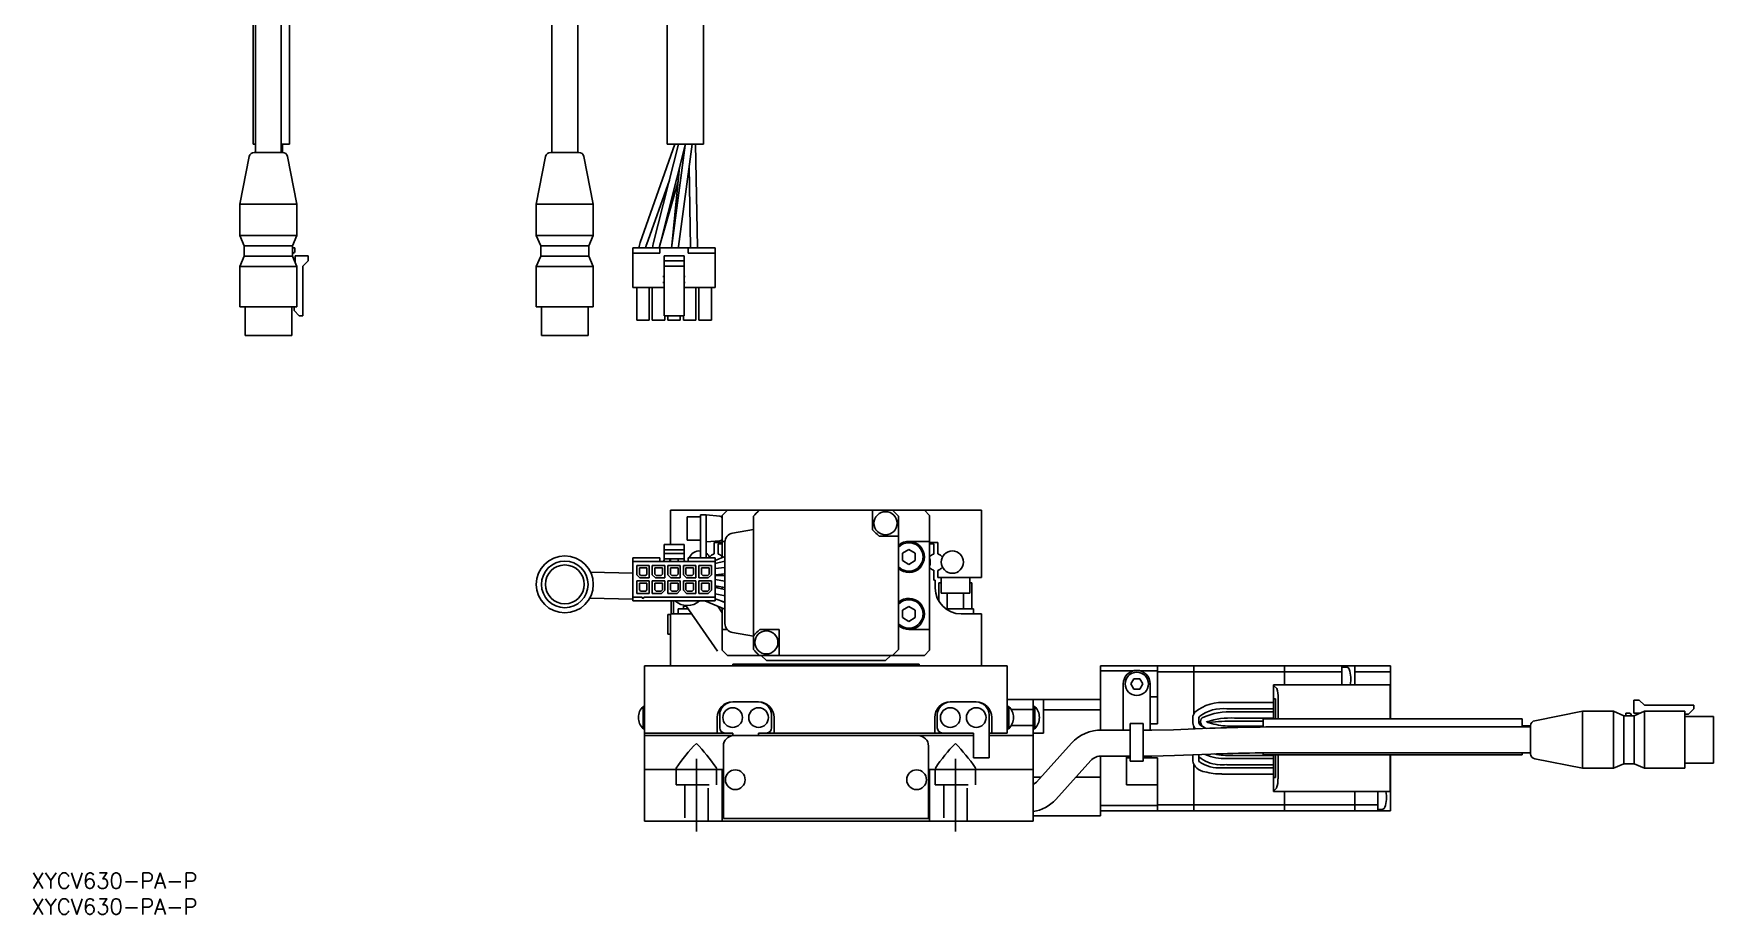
# Model space of a CAD drawing. Extents: x -2 to 683, y -8 to 398.
# Drawn here: x 0.4 to 324.6, y -8 to 162 of the extents above; entities that cross this region are included whole.
import ezdxf

# ---------------------------------------------------------------- set-up
doc = ezdxf.new("R2010")
doc.units = 0
doc.header["$LTSCALE"] = 0.5
doc.linetypes.add('CENTER', pattern=[50.8, 31.75, -6.35, 6.35, -6.35])
doc.linetypes.add('DASHED', pattern=[19.05, 12.7, -6.35])
for name, color, linetype in [('MSM_CENTER', 1, 'CENTER'), ('MSM_CONTINUOUS', 7, 'CONTINUOUS'), ('MSM_DASHED', 4, 'DASHED'), ('MSM_PART_NUMBER', 7, 'CONTINUOUS')]:
    doc.layers.add(name, color=color, linetype=linetype)
doc.styles.get("Standard").update_dxf_attribs({"font": 'txt.shx', "height": 3, "bigfont": 'bigfont.shx'})

# ---------------------------------------------------------------- blocks, each defined once
blk = doc.blocks.new('*U2')
at = {"layer": 'MSM_PART_NUMBER'}
blk.add_text('XYCV630-PA-P', height=3, dxfattribs=at).set_placement((0, -3))
blk = doc.blocks.new('*U3')
at = {"layer": 'MSM_PART_NUMBER'}
blk.add_text('XYCV630-PA-P', height=3, dxfattribs=at).set_placement((0, -8))

msp = doc.modelspace()

# ---------------------------------------------------------------- linework, layer by layer
at = {"layer": 'MSM_CENTER'}
for p, q in [((128.32, 22), (128.32, 8)), ((178.32, 22), (178.32, 8))]:
    msp.add_line(p, q, dxfattribs=at)
at = {"layer": 'MSM_CONTINUOUS'}
for p, q in [((42.77, 190.67), (42.77, 140.67)), ((49.77, 140.67), (49.77, 190.67)), ((122.67, 190.67), (122.67, 140.67)), ((129.67, 140.67), (129.67, 190.67)), ((43.2, 183.68), (43.2, 139.07)), ((48.2, 139.07), (48.2, 183.68)), ((100.42, 183.68), (100.42, 139.07)), ((105.42, 139.07), (105.42, 183.68)), ((42.77, 140.67), (43.2, 140.67)), ((48.2, 140.67), (49.77, 140.67)), ((48.41, 139.07), (48.4, 140.67)), ((124.18, 140.67), (117.44, 121.71)), ((124.85, 140.67), (119.99, 121.44)), ((121.25, 121.12), (126.13, 140.46)), ((122.67, 140.67), (129.67, 140.67)), ((126.13, 140.46), (123.56, 121.09)), ((124.85, 120.92), (127.47, 140.67)), ((126.13, 140.46), (126.17, 140.67)), ((128.51, 120.78), (128.12, 140.67)), ((42.01, 138.27), (40.2, 129.07)), ((42.99, 139.07), (48.41, 139.07)), ((51.2, 129.07), (49.39, 138.27)), ((99.22, 138.27), (97.42, 129.07)), ((100.2, 139.07), (105.63, 139.07)), ((108.42, 129.07), (106.61, 138.27)), ((125.07, 136.26), (123.55, 121.08)), ((126.9, 136.37), (127.21, 120.82)), ((118.67, 121.27), (123.1, 133.75)), ((121.28, 121.17), (124.79, 133.49)), ((40.2, 129.07), (51.2, 129.07)), ((40.2, 129.07), (40.2, 123.07)), ((51.2, 123.07), (51.2, 129.07)), ((97.42, 129.07), (108.42, 129.07)), ((97.42, 129.07), (97.42, 123.07)), ((108.42, 123.07), (108.42, 129.07)), ((40.2, 123.07), (51.2, 123.07)), ((40.2, 123.07), (41.05, 121.07)), ((41.05, 121.07), (50.35, 121.07)), ((41.05, 121.07), (41.05, 119.07)), ((50.35, 121.07), (51.2, 123.07)), ((50.35, 119.07), (50.35, 121.07)), ((50.81, 120.67), (50.35, 120.67)), ((50.81, 119.95), (50.81, 120.67)), ((97.42, 123.07), (108.42, 123.07)), ((97.42, 123.07), (98.27, 121.07)), ((98.27, 121.07), (107.57, 121.07)), ((98.27, 121.07), (98.27, 119.07)), ((107.57, 121.07), (108.42, 123.07)), ((107.57, 119.07), (107.57, 121.07)), ((116.07, 120.67), (131.92, 120.67)), ((116.07, 113.02), (116.07, 120.67)), ((117.44, 121.71), (117.18, 120.67)), ((117.44, 121.71), (117.18, 120.67)), ((118.5, 120.67), (118.67, 121.28)), ((119.99, 121.44), (119.85, 120.67)), ((121.16, 120.67), (121.25, 121.12)), ((121.17, 120.67), (121.28, 121.17)), ((121.27, 120.67), (121.27, 119.65)), ((123.56, 121.09), (123.52, 120.67)), ((123.55, 121.08), (123.52, 120.67)), ((124.83, 120.67), (124.85, 120.92)), ((126.73, 120.67), (126.73, 119.65)), ((127.21, 120.82), (127.21, 120.67)), ((128.51, 120.67), (128.51, 120.85)), ((128.52, 120.67), (128.51, 120.78)), ((131.92, 120.67), (131.92, 113.02)), ((41.05, 119.07), (40.2, 117.07)), ((40.2, 117.07), (51.2, 117.07)), ((40.2, 117.07), (40.2, 109.27)), ((41.05, 119.07), (50.35, 119.07)), ((50.35, 119.65), (50.51, 119.65)), ((51.2, 117.07), (50.35, 119.07)), ((50.85, 117.89), (50.85, 119.12)), ((50.85, 119.12), (53.38, 119.12)), ((51.2, 109.27), (51.2, 117.07)), ((53.38, 118.12), (52.36, 117.1)), ((52.36, 117.1), (52.36, 107.56)), ((53.38, 119.12), (53.38, 118.12)), ((98.27, 119.07), (97.42, 117.07)), ((97.42, 117.07), (108.42, 117.07)), ((97.42, 117.07), (97.42, 109.27)), ((98.27, 119.07), (107.57, 119.07)), ((108.42, 117.07), (107.57, 119.07)), ((108.42, 109.27), (108.42, 117.07)), ((116.07, 119.65), (121.27, 119.65)), ((122.07, 119.12), (122.07, 118.12)), ((122.07, 119.12), (125.93, 119.12)), ((122.07, 118.12), (122.07, 117.1)), ((122.07, 118.12), (125.93, 118.12)), ((122.07, 117.1), (125.93, 117.1)), ((122.07, 117.1), (122.07, 107.56)), ((125.93, 119.12), (125.93, 118.12)), ((125.93, 118.12), (125.93, 117.1)), ((125.93, 117.1), (125.93, 107.56)), ((126.73, 119.65), (131.92, 119.65)), ((122.07, 115.12), (121.82, 115.12)), ((121.82, 113.97), (122.07, 113.97)), ((126.18, 115.12), (125.93, 115.12)), ((125.93, 113.97), (126.18, 113.97)), ((116.07, 113.02), (122.07, 113.02)), ((116.8, 113.02), (116.8, 106.67)), ((119.2, 113.02), (119.2, 106.67)), ((119.8, 113.02), (119.8, 106.67)), ((125.93, 113.02), (131.92, 113.02)), ((128.2, 113.02), (128.2, 106.67)), ((128.8, 113.02), (128.8, 106.67)), ((131.2, 113.02), (131.2, 106.67)), ((40.2, 109.27), (51.2, 109.27)), ((41.2, 109.27), (41.2, 103.77)), ((50.2, 103.77), (50.2, 109.27)), ((50.66, 108.56), (50.66, 109.27)), ((51.66, 107.56), (50.66, 108.56)), ((52.36, 107.56), (51.66, 107.56)), ((97.42, 109.27), (108.42, 109.27)), ((98.42, 109.27), (98.42, 103.77)), ((107.42, 103.77), (107.42, 109.27)), ((122.07, 107.56), (125.93, 107.56)), ((122.2, 107.56), (122.2, 106.67)), ((122.8, 107.56), (122.8, 106.67)), ((125.2, 107.56), (125.2, 106.67)), ((125.8, 107.56), (125.8, 106.67)), ((41.2, 103.77), (50.2, 103.77)), ((98.42, 103.77), (107.42, 103.77)), ((119.2, 106.67), (116.8, 106.67)), ((122.2, 106.67), (119.8, 106.67)), ((125.2, 106.67), (122.8, 106.67)), ((128.2, 106.67), (125.8, 106.67)), ((131.2, 106.67), (128.8, 106.67)), ((123.32, 70), (123.32, 63.38)), ((140.47, 70), (123.32, 70)), ((126.52, 64.25), (126.52, 68.75)), ((129.12, 68.75), (126.52, 68.75)), ((129.12, 69.1), (129.12, 60.81)), ((130.22, 69.1), (129.12, 69.1)), ((130.22, 60.81), (130.22, 69.1)), ((132.86, 68.87), (130.22, 69.1)), ((134.32, 70), (133.32, 69)), ((133.32, 60.89), (133.32, 69)), ((139.32, 43.15), (139.32, 68.85)), ((140.47, 70), (183.32, 70)), ((162.32, 66.25), (162.32, 70)), ((167.32, 68.85), (167.32, 43.16)), ((173.32, 69), (172.32, 70)), ((173.32, 69), (173.32, 43)), ((183.32, 57), (183.32, 70)), ((135.3, 65.59), (139.32, 66.3)), ((167.32, 65), (163.57, 65)), ((122.07, 63.38), (122.07, 60.35)), ((122.07, 63.38), (125.93, 63.38)), ((122.07, 62.36), (125.93, 62.36)), ((122.07, 61.66), (125.93, 61.66)), ((125.93, 63.38), (125.93, 60.35)), ((126.52, 64.25), (129.12, 64.25)), ((130.22, 63.9), (132.86, 64.13)), ((131.36, 61.4), (131.72, 61.61)), ((131.72, 63.8), (133.32, 63.8)), ((131.72, 61.61), (131.72, 63.8)), ((132.52, 61.54), (132.52, 63.5)), ((133.32, 63.5), (132.52, 63.5)), ((133.82, 64), (133.32, 64)), ((133.82, 48.18), (133.82, 63.82)), ((168.07, 61.72), (169.32, 62.44)), ((168.07, 60.28), (168.07, 61.72)), ((169.32, 64), (173.32, 64)), ((169.32, 62.44), (170.57, 61.72)), ((170.57, 61.72), (170.57, 60.28)), ((173.32, 63.8), (174.92, 63.8)), ((174.12, 63.5), (173.32, 63.5)), ((174.12, 63.5), (174.12, 61.54)), ((174.92, 63.8), (174.92, 61.61)), ((174.92, 61.61), (175.28, 61.4)), ((116.07, 52.53), (116.07, 60.81)), ((116.07, 60.81), (121.27, 60.81)), ((116.07, 60.1), (131.92, 60.1)), ((116.8, 59.37), (116.8, 57.57)), ((119.2, 59.37), (116.8, 59.37)), ((117.31, 58.92), (117.31, 57.67)), ((118.78, 58.92), (117.31, 58.92)), ((118.78, 57.67), (118.78, 58.92)), ((119.2, 56.97), (119.2, 59.37)), ((119.8, 59.37), (119.8, 57.57)), ((122.2, 59.37), (119.8, 59.37)), ((120.31, 58.92), (120.31, 57.67)), ((121.78, 58.92), (120.31, 58.92)), ((121.27, 60.81), (121.27, 60.1)), ((121.78, 57.67), (121.78, 58.92)), ((122.07, 60.66), (125.93, 60.66)), ((122.2, 56.97), (122.2, 59.37)), ((122.8, 59.37), (122.8, 57.57)), ((125.2, 59.37), (122.8, 59.37)), ((123.17, 60.66), (123.17, 60.1)), ((123.31, 58.92), (123.31, 57.67)), ((124.78, 58.92), (123.31, 58.92)), ((123.32, 60.66), (123.32, 60.1)), ((124.78, 57.67), (124.78, 58.92)), ((124.82, 60.66), (124.82, 60.1)), ((125.2, 56.97), (125.2, 59.37)), ((125.8, 59.37), (125.8, 57.57)), ((128.2, 59.37), (125.8, 59.37)), ((126.31, 58.92), (126.31, 57.67)), ((127.78, 58.92), (126.31, 58.92)), ((126.73, 60.81), (126.73, 60.1)), ((126.73, 60.81), (131.92, 60.81)), ((127.78, 57.67), (127.78, 58.92)), ((128.2, 56.97), (128.2, 59.37)), ((128.8, 59.37), (128.8, 56.97)), ((131.2, 59.37), (128.8, 59.37)), ((129.31, 58.92), (129.31, 57.67)), ((130.78, 58.92), (129.31, 58.92)), ((130.78, 57.67), (130.78, 58.92)), ((131.2, 57.57), (131.2, 59.37)), ((133.82, 61.1), (131.92, 60.3)), ((131.92, 60.81), (131.92, 52.53)), ((131.92, 59.75), (133.82, 60.17)), ((133.8, 58.94), (131.92, 58.78)), ((169.32, 59.56), (168.07, 60.28)), ((170.57, 60.28), (169.32, 59.56)), ((174.12, 58.46), (174.12, 56.5)), ((175.28, 58.6), (174.92, 58.39)), ((174.92, 58.39), (174.92, 57)), ((107.88, 58.07), (116.07, 57.86)), ((116.8, 57.57), (117.4, 56.97)), ((116.8, 56.37), (116.8, 53.97)), ((119.2, 56.37), (116.8, 56.37)), ((117.31, 57.67), (117.56, 57.42)), ((117.31, 55.92), (117.31, 54.67)), ((118.78, 55.92), (117.31, 55.92)), ((117.4, 56.97), (119.2, 56.97)), ((117.56, 57.42), (118.53, 57.42)), ((118.53, 57.42), (118.78, 57.67)), ((118.78, 54.67), (118.78, 55.92)), ((119.2, 53.97), (119.2, 56.37)), ((119.8, 57.57), (120.4, 56.97)), ((119.8, 56.37), (119.8, 53.97)), ((122.2, 56.37), (119.8, 56.37)), ((120.31, 57.67), (120.56, 57.42)), ((120.31, 55.92), (120.31, 54.67)), ((121.78, 55.92), (120.31, 55.92)), ((120.4, 56.97), (122.2, 56.97)), ((120.56, 57.42), (121.53, 57.42)), ((121.53, 57.42), (121.78, 57.67)), ((121.78, 54.67), (121.78, 55.92)), ((122.2, 54.57), (122.2, 56.37)), ((122.8, 57.57), (123.4, 56.97)), ((122.8, 56.37), (122.8, 53.97)), ((125.2, 56.37), (122.8, 56.37)), ((123.31, 57.67), (123.56, 57.42)), ((123.31, 55.92), (123.31, 54.67)), ((124.78, 55.92), (123.31, 55.92)), ((123.4, 56.97), (125.2, 56.97)), ((123.56, 57.42), (124.53, 57.42)), ((124.53, 57.42), (124.78, 57.67)), ((124.78, 54.67), (124.78, 55.92)), ((125.2, 54.57), (125.2, 56.37)), ((125.8, 57.57), (126.4, 56.97)), ((125.8, 56.37), (125.8, 54.57)), ((128.2, 56.37), (125.8, 56.37)), ((126.31, 57.67), (126.56, 57.42)), ((126.31, 55.92), (126.31, 54.67)), ((127.78, 55.92), (126.31, 55.92)), ((126.4, 56.97), (128.2, 56.97)), ((126.56, 57.42), (127.53, 57.42)), ((127.53, 57.42), (127.78, 57.67)), ((127.78, 54.67), (127.78, 55.92)), ((128.2, 53.97), (128.2, 56.37)), ((128.8, 56.97), (130.6, 56.97)), ((128.8, 56.37), (128.8, 53.97)), ((131.2, 56.37), (128.8, 56.37)), ((129.31, 57.67), (129.56, 57.42)), ((129.31, 55.92), (129.31, 54.67)), ((130.78, 55.92), (129.31, 55.92)), ((129.56, 57.42), (130.53, 57.42)), ((130.53, 57.42), (130.78, 57.67)), ((131.2, 57.57), (130.6, 56.97)), ((130.78, 54.67), (130.78, 55.92)), ((131.2, 54.57), (131.2, 56.37)), ((131.92, 57.57), (133.82, 57.73)), ((133.82, 57.41), (131.92, 57.37)), ((133.82, 56.34), (131.92, 56.61)), ((131.92, 55.4), (133.82, 55.12)), ((132.56, 55.31), (131.92, 55.25)), ((132.22, 55.27), (132.22, 55.05)), ((133.32, 57.69), (133.32, 57.4)), ((133.32, 54.84), (133.32, 55.2)), ((174.12, 56.5), (174.42, 56.5)), ((174.42, 55), (174.42, 56.5)), ((174.92, 57), (183.32, 57)), ((175.14, 52.41), (175.14, 56)), ((175.14, 56), (175.57, 56)), ((175.57, 57), (175.57, 54)), ((181.07, 54), (181.07, 57)), ((181.07, 56), (181.49, 56)), ((181.49, 51), (181.49, 56)), ((116.07, 52.85), (107.75, 53.07)), ((116.07, 53.24), (117.85, 53.24)), ((116.07, 52.53), (131.92, 52.53)), ((116.8, 53.97), (119.2, 53.97)), ((117.31, 54.67), (117.56, 54.42)), ((117.56, 54.42), (118.53, 54.42)), ((117.85, 53.14), (117.85, 53.24)), ((118.15, 53.24), (131.92, 53.24)), ((118.15, 53.24), (118.15, 53.14)), ((118.53, 54.42), (118.78, 54.67)), ((119.8, 53.97), (121.6, 53.97)), ((120.31, 54.67), (120.56, 54.42)), ((120.56, 54.42), (121.53, 54.42)), ((121.53, 54.42), (121.78, 54.67)), ((121.6, 53.97), (122.2, 54.57)), ((122.8, 53.97), (124.6, 53.97)), ((123.31, 54.67), (123.56, 54.42)), ((123.42, 50), (123.42, 52.53)), ((123.56, 54.42), (124.53, 54.42)), ((123.92, 52.53), (123.92, 50)), ((124.53, 54.42), (124.78, 54.67)), ((124.6, 53.97), (125.2, 54.57)), ((126.4, 53.97), (125.8, 54.57)), ((126.31, 54.67), (126.56, 54.42)), ((126.4, 53.97), (128.2, 53.97)), ((126.56, 54.42), (127.53, 54.42)), ((127.53, 54.42), (127.78, 54.67)), ((128.8, 53.97), (130.6, 53.97)), ((129.31, 54.67), (129.56, 54.42)), ((129.56, 54.42), (130.53, 54.42)), ((129.97, 52.53), (133.82, 50.9)), ((130.53, 54.42), (130.78, 54.67)), ((130.6, 53.97), (131.2, 54.57)), ((131.92, 55.11), (133.82, 54.74)), ((133.84, 53.52), (131.92, 53.89)), ((131.92, 52.88), (133.82, 52.27)), ((133.8, 52.21), (133.18, 52.47)), ((133.32, 52.41), (133.32, 52.43)), ((181.07, 54), (175.57, 54)), ((176.73, 51), (176.73, 54)), ((179.9, 51), (179.9, 54)), ((122.82, 46.1), (122.82, 49.9)), ((123.32, 49.9), (122.82, 49.9)), ((123.32, 50), (123.32, 40)), ((127.22, 50), (123.32, 50)), ((126.71, 51), (124.82, 51)), ((124.82, 51), (124.82, 50)), ((125.82, 51.5), (125.82, 51)), ((126.36, 51.5), (125.82, 51.5)), ((126.29, 51.61), (132.36, 42.78)), ((133.32, 50.21), (132.45, 51.48)), ((133.32, 43), (133.32, 51.11)), ((168.07, 50.72), (169.32, 51.44)), ((168.07, 49.28), (168.07, 50.72)), ((169.32, 48.56), (168.07, 49.28)), ((169.32, 51.44), (170.57, 50.72)), ((170.57, 49.28), (169.32, 48.56)), ((170.57, 50.72), (170.57, 49.28)), ((181.82, 51), (176.42, 51)), ((183.32, 50), (179.42, 50)), ((181.82, 50), (181.82, 51)), ((183.32, 40), (183.32, 50)), ((122.82, 46.1), (123.32, 46.1)), ((133.32, 47), (134.26, 47)), ((139.32, 45.7), (135.3, 46.41)), ((140.57, 47), (144.32, 47)), ((144.32, 47), (144.32, 42)), ((173.32, 47), (169.32, 47)), ((133.32, 43), (134.32, 42)), ((172.32, 42), (173.32, 43)), ((118.32, 40), (188.32, 40)), ((118.32, 40), (118.32, 10)), ((140.47, 42), (134.32, 42)), ((135.32, 40.3), (171.32, 40.3)), ((135.32, 40), (135.32, 40.3)), ((166.16, 42), (140.47, 42)), ((140.82, 42), (141.82, 41)), ((164.82, 41), (141.82, 41)), ((164.82, 41), (165.82, 42)), ((172.32, 42), (166.16, 42)), ((171.32, 40.3), (171.32, 40)), ((188.32, 40), (188.32, 27)), ((206.32, 40), (206.32, 27.56)), ((206.32, 40), (217.32, 40)), ((212.6, 39), (206.32, 39)), ((217.32, 39), (214.03, 39)), ((217.32, 28.76), (217.32, 40)), ((217.32, 40), (224.31, 40)), ((224.31, 30.71), (224.31, 40)), ((224.32, 39.99), (224.31, 39.99)), ((224.32, 40), (241.81, 40)), ((224.32, 40), (224.32, 30.73)), ((241.81, 36.3), (241.81, 40)), ((241.82, 39.99), (241.81, 39.99)), ((241.82, 40), (255.42, 40)), ((241.82, 40), (241.82, 36.3)), ((252.92, 36.3), (252.92, 40)), ((253.9, 39.66), (253.13, 39.73)), ((255.42, 36.3), (255.42, 40)), ((255.42, 39.99), (255.43, 39.99)), ((255.43, 40), (255.43, 36.3)), ((255.43, 40), (262.32, 40)), ((262.32, 29.77), (262.32, 40)), ((210.72, 27.57), (210.72, 36.5)), ((212.16, 36.5), (212.74, 37.5)), ((212.74, 35.5), (212.16, 36.5)), ((212.74, 37.5), (213.89, 37.5)), ((213.89, 37.5), (214.47, 36.5)), ((214.47, 36.5), (213.89, 35.5)), ((215.92, 36.5), (215.92, 27.57)), ((217.32, 38.85), (224.31, 38.85)), ((224.32, 38.85), (224.31, 38.85)), ((224.32, 38.85), (241.81, 38.85)), ((239.72, 36.3), (262.22, 36.3)), ((239.72, 29.77), (239.72, 36.3)), ((239.72, 36.19), (240.32, 35.59)), ((241.82, 38.85), (241.81, 38.85)), ((241.82, 38.85), (252.92, 38.85)), ((255.42, 38.85), (255.43, 38.85)), ((255.43, 38.85), (262.32, 38.85)), ((262.22, 29.77), (262.22, 36.3)), ((135.32, 33), (140.32, 33)), ((177.32, 33), (182.32, 33)), ((188.32, 33.5), (206.32, 33.5)), ((193.32, 33.5), (193.32, 10)), ((195.32, 33.5), (195.32, 27)), ((213.89, 35.5), (212.74, 35.5)), ((217.32, 34), (215.92, 34)), ((239.72, 32.9), (230.72, 32.9)), ((239.72, 33.6), (240.1, 33.6)), ((240.1, 33.6), (240.1, 29.77)), ((240.58, 33.82), (240.58, 29.77)), ((309.27, 30.85), (309.27, 33.38)), ((309.27, 33.38), (310.27, 33.38)), ((310.27, 33.38), (311.29, 32.36)), ((118.02, 32.15), (118.02, 27.85)), ((118.32, 32.15), (118.02, 32.15)), ((132.32, 27), (132.32, 30)), ((132.82, 30.5), (132.82, 28)), ((142.82, 28), (142.82, 30.5)), ((143.32, 30), (143.32, 27)), ((174.32, 27), (174.32, 30)), ((174.82, 28), (174.82, 30.5)), ((184.82, 30.5), (184.82, 22.2)), ((185.32, 30), (185.32, 27)), ((188.61, 32.15), (188.32, 32.15)), ((188.61, 27.85), (188.61, 32.15)), ((189.09, 31.54), (193.32, 31.54)), ((193.61, 32.15), (193.32, 32.15)), ((193.61, 27.85), (193.61, 32.15)), ((206.32, 31.5), (195.32, 31.5)), ((224.12, 29.95), (224.12, 29)), ((225.32, 28.98), (225.32, 29.95)), ((226.84, 29.17), (226.78, 29.33)), ((230.72, 31.7), (239.72, 31.7)), ((237.72, 29.3), (232.17, 29.3)), ((239.72, 31.1), (232.2, 31.1)), ((232.2, 29.9), (239.72, 29.9)), ((237.72, 28.17), (237.72, 29.77)), ((287.72, 29.77), (237.72, 29.77)), ((287.72, 28.2), (287.72, 29.77)), ((299.32, 31.2), (290.12, 29.39)), ((299.32, 20.2), (299.32, 31.2)), ((305.32, 31.2), (299.32, 31.2)), ((305.32, 20.2), (305.32, 31.2)), ((307.32, 30.35), (305.32, 31.2)), ((307.32, 21.05), (307.32, 30.35)), ((309.32, 30.35), (307.32, 30.35)), ((307.72, 30.81), (307.72, 30.35)), ((308.44, 30.81), (307.72, 30.81)), ((308.74, 30.35), (308.74, 30.51)), ((310.5, 30.85), (309.27, 30.85)), ((311.32, 31.2), (309.32, 30.35)), ((309.32, 21.05), (309.32, 30.35)), ((311.29, 32.36), (320.83, 32.36)), ((311.32, 20.2), (311.32, 31.2)), ((319.12, 31.2), (311.32, 31.2)), ((319.12, 20.2), (319.12, 31.2)), ((319.83, 30.66), (319.12, 30.66)), ((324.62, 30.2), (319.12, 30.2)), ((320.83, 31.66), (319.83, 30.66)), ((320.83, 32.36), (320.83, 31.66)), ((324.62, 21.2), (324.62, 30.2)), ((118.02, 27.85), (118.32, 27.85)), ((118.32, 27), (135.32, 27)), ((118.32, 26.5), (135.32, 26.5)), ((135.32, 27), (135.32, 26.49)), ((181.82, 26.5), (135.52, 26.5)), ((140.32, 26.5), (140.32, 27)), ((140.32, 27), (181.82, 27)), ((181.82, 22.2), (181.82, 27)), ((184.82, 27), (188.32, 27)), ((184.82, 26.5), (193.32, 26.5)), ((188.32, 27.85), (188.61, 27.85)), ((189.09, 28.46), (193.32, 28.46)), ((193.32, 27.85), (193.61, 27.85)), ((193.32, 27), (195.32, 27)), ((212.07, 27.57), (206.59, 27.57)), ((212.07, 28.84), (214.57, 28.84)), ((212.07, 28.59), (212.07, 28.84)), ((212.07, 21.6), (212.07, 28.59)), ((214.57, 28.59), (214.57, 28.84)), ((214.57, 21.6), (214.57, 28.59)), ((216.22, 27.57), (214.57, 27.57)), ((217.32, 28.76), (215.92, 28.76)), ((220.41, 27.63), (216.22, 27.57)), ((227.39, 27.94), (220.41, 27.63)), ((224.31, 27.8), (224.31, 28.35)), ((224.32, 28.32), (224.32, 27.8)), ((225.64, 28.96), (225.65, 28.92)), ((225.65, 28.92), (225.72, 28.72)), ((232.3, 28.35), (232.25, 28.35)), ((237.72, 28.35), (232.27, 28.35)), ((289.32, 28.2), (244.71, 28.2)), ((289.32, 28.41), (287.72, 28.4)), ((289.32, 22.99), (289.32, 28.41)), ((133.52, 10.5), (133.52, 24.5)), ((173.12, 24.5), (173.12, 10.5)), ((200.71, 25.07), (193.95, 17.54)), ((220.63, 22.64), (227.62, 22.94)), ((224.12, 22.79), (224.12, 21.65)), ((225.32, 21.65), (225.32, 22.84)), ((231.72, 22.7), (239.72, 22.7)), ((237.72, 22.77), (237.72, 23.17)), ((237.72, 22.77), (287.72, 22.77)), ((239.72, 15.7), (239.72, 22.77)), ((240.1, 22.77), (240.1, 18.4)), ((240.58, 22.77), (240.58, 18.18)), ((244.71, 23.2), (289.32, 23.2)), ((262.22, 15.7), (262.22, 22.77)), ((262.32, 22.77), (262.32, 12)), ((287.72, 22.77), (287.72, 23.2)), ((118.32, 20), (133.52, 20)), ((124.44, 20.25), (124.42, 20.13)), ((124.42, 20.12), (124.57, 20)), ((132.06, 20), (132.22, 20.12)), ((132.19, 20.24), (132.15, 20.34)), ((132.22, 20.12), (132.19, 20.24)), ((133.32, 10), (133.32, 20)), ((193.32, 20), (173.12, 20)), ((173.32, 20), (173.32, 10)), ((174.44, 20.25), (174.42, 20.13)), ((174.42, 20.12), (174.57, 20)), ((184.82, 22.2), (181.82, 22.2)), ((182.06, 20), (182.22, 20.12)), ((182.19, 20.24), (182.15, 20.34)), ((182.22, 20.12), (182.19, 20.24)), ((197.68, 14.2), (204.43, 21.73)), ((206.32, 22.56), (206.32, 11)), ((206.59, 22.57), (212.07, 22.57)), ((211.32, 17), (211.32, 22.57)), ((212.07, 22.24), (211.32, 22.24)), ((212.07, 21.6), (214.57, 21.6)), ((214.57, 22.57), (216.22, 22.57)), ((217.32, 22.24), (214.57, 22.24)), ((216.22, 22.57), (220.63, 22.64)), ((217.32, 22.24), (217.32, 12)), ((224.31, 12), (224.31, 21.05)), ((224.32, 21.03), (224.32, 12)), ((239.72, 20.3), (229.72, 20.3)), ((239.72, 22.1), (230.72, 22.1)), ((230.72, 20.9), (239.72, 20.9)), ((290.12, 22.01), (299.32, 20.2)), ((299.32, 20.2), (305.32, 20.2)), ((305.32, 20.2), (307.32, 21.05)), ((307.32, 21.05), (309.32, 21.05)), ((309.32, 21.05), (311.32, 20.2)), ((311.32, 20.2), (319.12, 20.2)), ((319.12, 21.2), (324.62, 21.2)), ((193.32, 18.5), (194.81, 18.5)), ((193.95, 17.54), (193.32, 17.06)), ((201.53, 18.5), (206.32, 18.5)), ((217.32, 17), (211.32, 17)), ((229.72, 19.1), (239.72, 19.1)), ((239.72, 18.4), (240.1, 18.4)), ((240.32, 16.41), (239.72, 15.81)), ((206.32, 13), (217.32, 13)), ((217.32, 13.15), (224.31, 13.15)), ((224.32, 13.16), (224.31, 13.16)), ((224.32, 13.15), (241.81, 13.15)), ((262.22, 15.7), (239.72, 15.7)), ((241.81, 12), (241.81, 15.7)), ((241.82, 13.16), (241.81, 13.16)), ((241.82, 15.7), (241.82, 12)), ((241.82, 13.15), (255.42, 13.15)), ((255.42, 12), (255.42, 15.7)), ((255.42, 13.16), (255.43, 13.16)), ((255.43, 15.7), (255.43, 12)), ((255.43, 13.15), (259.82, 13.15)), ((259.82, 12), (259.82, 15.7)), ((262.22, 15.75), (262.32, 15.75)), ((118.32, 10), (193.32, 10)), ((133.52, 11.5), (133.32, 11.5)), ((173.12, 10.5), (133.52, 10.5)), ((173.32, 11.5), (173.12, 11.5)), ((206.32, 11), (193.32, 11)), ((217.32, 12), (206.32, 12)), ((217.32, 12), (224.31, 12)), ((224.32, 12.01), (224.31, 12.01)), ((224.32, 12), (241.81, 12)), ((241.82, 12.01), (241.81, 12.01)), ((241.82, 12), (255.42, 12)), ((255.42, 12.01), (255.43, 12.01)), ((255.43, 12), (262.32, 12)), ((260.02, 12.27), (260.79, 12.34))]:
    msp.add_line(p, q, dxfattribs=at)
for centre, radius in [((164.82, 67.5), 2.23), ((141.82, 44.5), 2.23), ((213.32, 36.5), 2.25), ((135.32, 30), 1.9), ((140.32, 30), 1.9), ((135.82, 18), 1.9), ((170.82, 18), 1.9)]:
    msp.add_circle(centre, radius, dxfattribs=at)
at = {"layer": 'MSM_CONTINUOUS', "extrusion": (0, 0, -1)}
for centre, radius in [((-177.72, 60), 2.15), ((-102.92, 55.7), 5.5), ((-102.92, 55.7), 4.5), ((-102.92, 55.7), 3.75), ((-177.32, 30), 1.9), ((-182.32, 30), 1.9)]:
    msp.add_circle(centre, radius, dxfattribs=at)
at = {"layer": 'MSM_CONTINUOUS'}
for centre, radius, start, end in [((42.99, 138.07), 1, 90, 168.8813), ((48.41, 138.07), 1, 11.1187, 90), ((100.2, 138.07), 1, 90, 168.8813), ((105.63, 138.07), 1, 11.1187, 90), ((50.51, 119.95), 0.3, 270, 0), ((132.82, 68.37), 0.5, 0, 85), ((132.82, 64.63), 0.5, 275, 360), ((169.32, 61), 2.75, 223.3418, 136.6582), ((132.12, 60), 1.59, 40.8954, 75.406), ((174.52, 60), 1.59, 104.594, 139.1046), ((174.52, 60), 1.59, 220.8954, 255.406), ((169.32, 50), 2.75, 223.3418, 136.6582), ((213.32, 36.5), 2.6, 0, 180), ((253.12, 39.53), 0.2, 85, 180), ((253.86, 39.17), 0.5, 17.6292, 85), ((248.62, 37.5), 6, 348.463, 17.6292), ((135.32, 30.5), 2.5, 90, 180), ((140.32, 30.5), 2.5, 0, 90), ((177.32, 30.5), 2.5, 90, 180), ((182.32, 30.5), 2.5, 0, 90), ((229.96, 24.19), 8.74, 85.0197, 128.3235), ((236.08, 34.06), 4.51, 356.9565, 19.8759), ((120.12, 30), 3, 134.22, 225.78), ((186.52, 30), 3, 314.22, 45.7799), ((191.52, 30), 3, 314.22, 45.7799), ((225.84, 29.92), 1.72, 139.0024, 178.8954), ((225.93, 29.88), 0.622, 138.9031, 173.0608), ((229.97, 24.01), 7.72, 84.4381, 125.6687), ((226.58, 29.21), 0.978, 128.7039, 194.8652), ((231.27, 18.4), 12.73, 85.8454, 114.6186), ((231.43, 2.44), 26.87, 88.4238, 98.8516), ((290.32, 28.41), 1, 101.1187, 180), ((308.44, 30.51), 0.3, 0, 90), ((133.82, 28), 1, 180, 270), ((135.52, 24.5), 2, 90, 180), ((141.82, 28), 1, 270, 0), ((171.12, 24.5), 2, 0, 90), ((175.82, 28), 1, 180, 270), ((206.47, 19.67), 7.9, 89.1704, 136.9119), ((226.83, 29.44), 2.75, 189.2724, 216.1549), ((226.18, 29.19), 0.889, 193.8661, 231.118), ((230.13, 35.88), 8.65, 238.5524, 247.0999), ((226.84, 29.17), 1.21, 201.8456, 229.7784), ((227.36, 29.83), 0.846, 231.4689, 266.9127), ((231.53, 42.1), 13.77, 252.1759, 267.1972), ((243.07, -439.31), 467.51, 89.7991, 91.9215), ((231.53, 42.1), 13.77, 272.9984, 272.9996), ((152.48, 1.34), 33.82, 135.611, 146.0081), ((98.78, -3.22), 40.85, 35.2261, 43.6915), ((202.48, 1.34), 33.82, 135.611, 146.0081), ((148.78, -3.22), 40.85, 35.2261, 43.6915), ((230.19, 30.8), 8.72, 245.0761, 273.4586), ((230.88, 33.63), 10.96, 256.5565, 274.385), ((290.32, 22.99), 1, 180, 258.8813), ((226.67, 22.13), 2.6, 190.5511, 265.471), ((229.78, 28.1), 7.25, 231.9863, 263.6299), ((225.82, 21.76), 0.517, 191.8582, 224.7596), ((229.21, 27.14), 6.86, 236.8577, 274.2662), ((229.6, 30.49), 11.39, 254.0263, 270.5737), ((229.84, 29.31), 8.45, 264.0847, 275.9153), ((235.94, 17.96), 4.64, 340.4546, 2.713), ((192.03, 19.4), 7.67, 279.6237, 317.3301), ((255.51, 14.5), 6, 342.3708, 11.537), ((260.01, 12.47), 0.2, 198.1949, 275), ((260.75, 12.83), 0.5, 275, 342.3708)]:
    msp.add_arc(centre, radius, start, end, dxfattribs=at)
at = {"layer": 'MSM_CONTINUOUS', "extrusion": (0, 0, -1)}
for centre, radius, start, end in [((-153.32, 56), 19, 42.5374, 47.4626), ((-153.32, 56), 19, 132.5374, 137.4636), ((-135.62, 63.82), 1.8, 360, 80), ((-176.36, 79.05), 19, 312.3336, 317.6664), ((-128.92, 60), 2.15, 22.1801, 95.3375), ((-128.92, 60), 2.15, 127.2037, 157.8199), ((-169.32, 61), 3, 48.1897, 311.8103), ((-121.82, 60.35), 0.25, 180, 270), ((-126.18, 60.35), 0.25, 270, 360), ((-132.23, 59.89), 1.75, 37.5649, 60), ((-171.32, 60), 2.15, 158.4711, 201.5289), ((-174.4, 59.89), 1.75, 120, 142.4351), ((-174.4, 60.11), 1.75, 217.5649, 240), ((-118, 53.14), 0.15, 180, 360), ((-126.55, 55.1), 3.5, 227.2067, 312.7933), ((-169.32, 50), 3, 48.1897, 311.8103), ((-179.42, 55), 5, 270, 0), ((-127.22, 55), 5, 267.9642, 270), ((-135.62, 48.18), 1.8, 280, 360), ((-153.36, 32.95), 19, 42.3336, 47.6664), ((-153.32, 56), 19, 312.5364, 317.4626), ((-153.32, 56), 19, 222.5364, 227.4636), ((-135.32, 30), 3, 0, 90), ((-140.32, 30), 3, 90, 180), ((-177.32, 30), 3, 0, 90), ((-182.32, 30), 3, 90, 180), ((-231.43, 16.14), 13.78, 70.6907, 93.2092), ((-231.51, 53.62), 25.29, 268.3223, 271.4809), ((-242.96, -432.56), 455.77, 88.0704, 90.2196), ((-206.5, 19.59), 2.98, 45.8822, 91.5929)]:
    msp.add_arc(centre, radius, start, end, dxfattribs=at)
at = {"layer": 'MSM_DASHED'}
for p, q in [((124.42, 20.12), (124.42, 17)), ((132.22, 17), (132.22, 20.12)), ((174.42, 20.12), (174.42, 17)), ((182.22, 17), (182.22, 20.12)), ((124.42, 17), (132.22, 17)), ((126.07, 17), (126.07, 10)), ((130.57, 10), (130.57, 17)), ((174.42, 17), (182.22, 17)), ((176.07, 17), (176.07, 10)), ((180.57, 10), (180.57, 17))]:
    msp.add_line(p, q, dxfattribs=at)

# ---------------------------------------------------------------- block references
at = {"layer": 'MSM_CONTINUOUS'}
for name in ['*U2', '*U3']:
    msp.add_blockref(name, (0, 0), dxfattribs=at)

doc.saveas('drawing.dxf')
